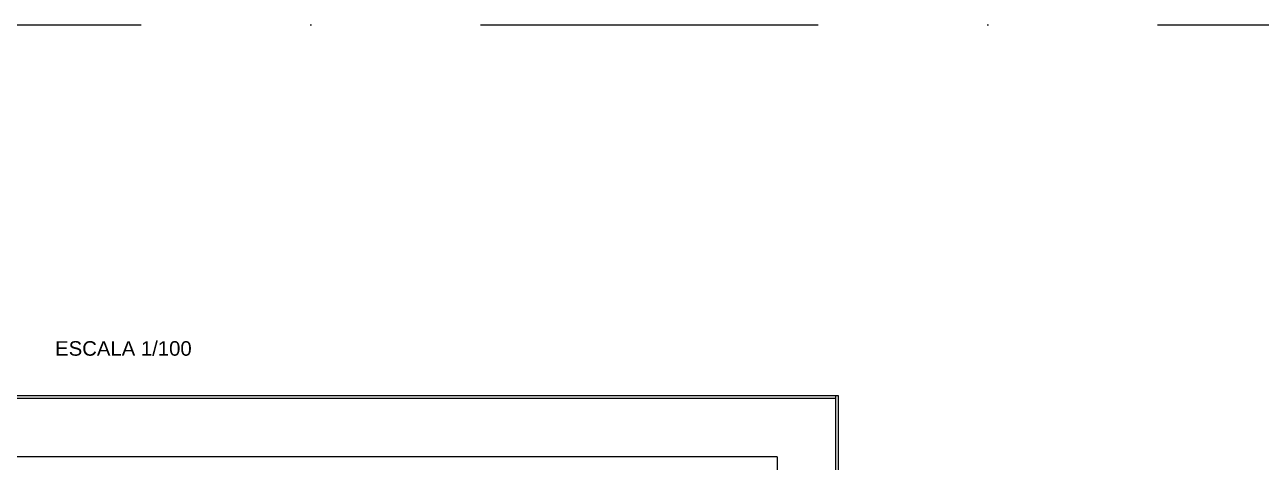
# Model space of a CAD drawing. Extents: x 175 to 700, y 53 to 250.
# Drawn here: x 344 to 436.9, y 217.3 to 250.2 of the extents above; entities that cross this region are included whole.
import ezdxf

# ---------------------------------------------------------------- set-up
doc = ezdxf.new("R2010")
doc.units = 0
doc.header["$LTSCALE"] = 2
doc.linetypes.add('DASHDOT', pattern=[25.4, 12.7, -6.35, 0, -6.35])
doc.layers.get('0').update_dxf_attribs({"linetype": 'CONTINUOUS'})
for name, color, linetype in [('A-MURO', 2, 'CONTINUOUS'), ('A-PISOS-NIVEL', 1, 'CONTINUOUS'), ('ARQ-TXT-1_050', 2, 'CONTINUOUS')]:
    doc.layers.add(name, color=color, linetype=linetype)
doc.styles.add('ESC-50-A20', font='arial.ttf', dxfattribs={"height": 0.1})

msp = doc.modelspace()

# ---------------------------------------------------------------- linework, layer by layer
at = {"linetype": 'DASHDOT'}
msp.add_lwpolyline([(174.648, 250.175), (699.834, 250.175), (699.834, 53.401), (174.648, 53.401)], close=True, dxfattribs=at)
at = {"layer": 'A-MURO', "color": 251}
for p, q in [((325.148, 222.31), (405.148, 222.31)), ((404.948, 222.31), (404.948, 172.31)), ((405.148, 222.31), (405.148, 172.31)), ((325.348, 222.11), (404.913, 222.11))]:
    msp.add_line(p, q, dxfattribs=at)
at = {"layer": 'A-PISOS-NIVEL', "color": 251}
for q in [(342.148, 217.71), (400.548, 209.26)]:
    msp.add_line((400.548, 217.71), q, dxfattribs=at)

# ---------------------------------------------------------------- texts
at = {"layer": 'ARQ-TXT-1_050', "insert": (343.644, 226.401), "char_height": 1.09227, "attachment_point": 1, "style": 'ESC-50-A20'}
msp.add_mtext_dynamic_manual_height_columns('\\pi2.6422;ESCALA 1/100', width=22.70809, gutter_width=1, heights=[0], dxfattribs=at)

doc.saveas('drawing.dxf')
